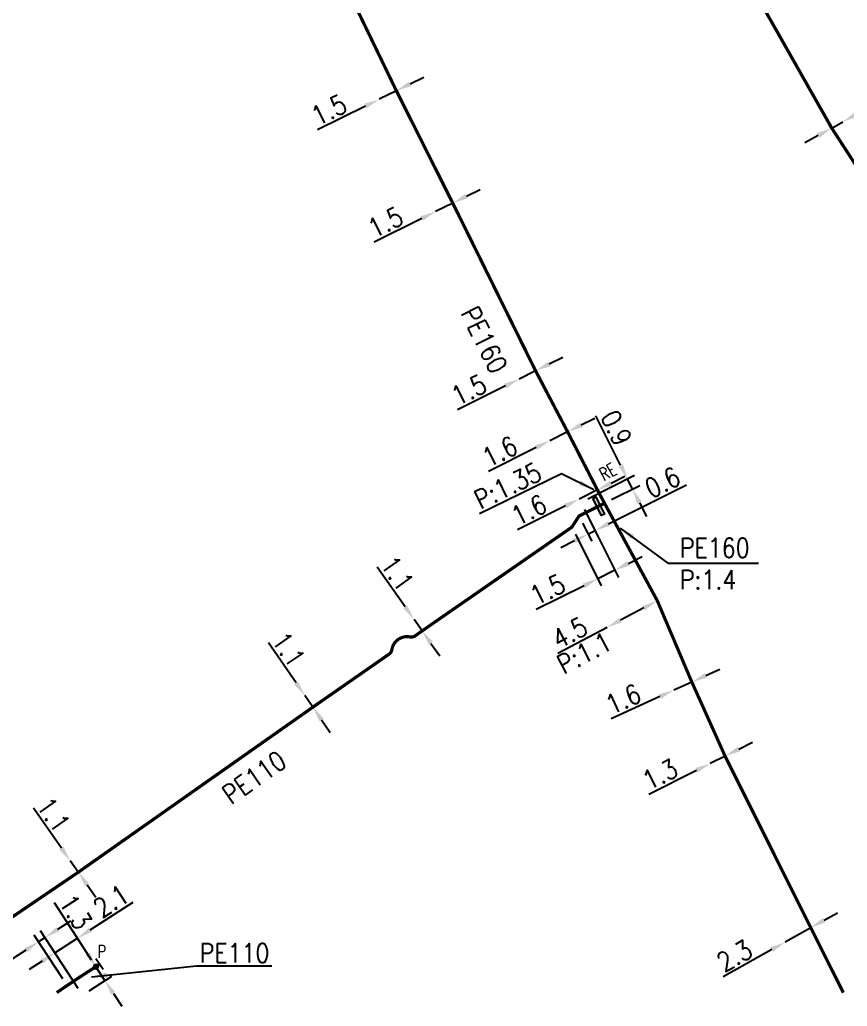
# Model space of a CAD drawing. Header units: millimetres. Extents: x 160996 to 162003, y 120996 to 122000.
# Drawn here: x 161420 to 161484.8, y 120998.9 to 121076.2 of the extents above; entities that cross this region are included whole.
import ezdxf
from ezdxf.enums import TextEntityAlignment as Align

# ---------------------------------------------------------------- set-up
doc = ezdxf.new("R2010")
doc.units = ezdxf.units.MM
doc.header["$PDMODE"] = 34
doc.linetypes.add('L_25_PE', pattern=[2000, 1000, 1000])
doc.layers.get('0').update_dxf_attribs({"linetype": 'CONTINUOUS'})
doc.layers.get('Defpoints').update_dxf_attribs({"linetype": 'CONTINUOUS'})
for name, color, linetype in [('L_150', 1, 'CONTINUOUS'), ('L_300', 7, 'CONTINUOUS'), ('L_340', 7, 'CONTINUOUS')]:
    doc.layers.add(name, color=color, linetype=linetype)
doc.styles.add('G_ROMANS', font='ROMANS.SHX', dxfattribs={"width": 0.75})
doc.styles.get("Standard").update_dxf_attribs({"font": 'romans.shx', "width": 0.85})
doc.dimstyles.get("Standard").update_dxf_attribs({"dimtxt": 1.5, "dimasz": 1.2, "dimexe": 0.625, "dimexo": 0.625, "dimgap": 0.25, "dimtad": 1, "dimdec": 1, "dimzin": 0, "dimdsep": 46, "dimtxsty": 'Standard', "dimcen": -0.5, "dimadec": 0, "dimazin": 0, "dimtfac": 1, "dimtdec": 1, "dimtmove": 0, "dimatfit": 3, "dimfxl": 0, "dimtolj": 1, "dimtzin": 0, "dimarcsym": 0})

# ---------------------------------------------------------------- blocks, each defined once
blk = doc.blocks.new('L_340_07')
at = {"color": 0, "linetype": 'Continuous', "const_width": 0.25, "flags": 128}
blk.add_lwpolyline([(0, 0), (0.35, 0)], dxfattribs=at)
at = {"color": 0, "linetype": 'Continuous', "flags": 128}
blk.add_lwpolyline([(0.35, -0.5), (0.35, 0.5)], dxfattribs=at)
at = {"color": 0, "linetype": 'Continuous', "width": 0.75, "flags": 3}
for tag, p in [('DEF_LEG', (0.723, -3.465)), ('DEF_COUP', (0.723, -5.965)), ('DEF_TYPE', (0.723, -8.465))]:
    blk.add_attdef(tag, text='', height=1.2, dxfattribs=at).set_placement(p, align=Align.MIDDLE)
blk = doc.blocks.new('*D473')
at = {"layer": 'Defpoints', "color": 0, "linetype": 'Continuous', "transparency": 16777216}
for p in [(161442.322, 121023.268), (161442.322, 121023.268), (161442.946, 121022.362)]:
    blk.add_point(p, dxfattribs=at)
at = {"layer": 'L_150', "color": 0, "linetype": 'Continuous', "lineweight": -2, "transparency": 16777216}
for p, q in [((161441.642, 121024.257), (161439.474, 121027.408)), ((161442.946, 121022.362), (161442.322, 121023.268)), ((161441.808, 121022.914), (161441.808, 121022.914)), ((161442.431, 121022.008), (161442.431, 121022.008)), ((161443.626, 121021.373), (161444.306, 121020.385))]:
    blk.add_line(p, q, dxfattribs=at)
at = {"layer": 'L_150', "color": 0, "linetype": 'Continuous', "transparency": 16777216}
for points in [[(161441.807, 121024.37), (161441.478, 121024.144), (161442.322, 121023.268)], [(161443.791, 121021.487), (161443.461, 121021.26), (161442.946, 121022.362)]]:
    blk.add_solid(points, dxfattribs=at)
at = {"layer": 'L_150', "color": 0, "linetype": 'Continuous', "transparency": 16777216, "insert": (161441.042, 121026.894), "char_height": 1.5, "attachment_point": 5, "rotation": 304.52608}
blk.add_mtext('\\A1;1.1', dxfattribs=at)
blk = doc.blocks.new('*D474')
at = {"layer": 'Defpoints', "color": 0, "linetype": 'Continuous', "transparency": 16777216}
for p in [(161450.876, 121029.236), (161450.876, 121029.236), (161451.51, 121028.338)]:
    blk.add_point(p, dxfattribs=at)
at = {"layer": 'L_150', "color": 0, "linetype": 'Continuous', "lineweight": -2, "transparency": 16777216}
for p, q in [((161450.184, 121030.217), (161447.978, 121033.342)), ((161451.51, 121028.338), (161450.876, 121029.236)), ((161452.202, 121027.357), (161452.894, 121026.377))]:
    blk.add_line(p, q, dxfattribs=at)
at = {"layer": 'L_150', "color": 0, "linetype": 'Continuous', "transparency": 16777216}
for points in [[(161450.347, 121030.332), (161450.021, 121030.101), (161450.876, 121029.236)], [(161452.366, 121027.473), (161452.039, 121027.242), (161451.51, 121028.338)]]:
    blk.add_solid(points, dxfattribs=at)
at = {"layer": 'L_150', "color": 0, "linetype": 'Continuous', "transparency": 16777216, "insert": (161449.552, 121032.846), "char_height": 1.5, "attachment_point": 5, "rotation": 305.21746}
blk.add_mtext('\\A1;1.1', dxfattribs=at)
blk = doc.blocks.new('*D475')
at = {"layer": 'Defpoints', "color": 0, "linetype": 'Continuous', "transparency": 16777216}
for p in [(161423.939, 121010.333), (161423.939, 121010.333), (161424.572, 121009.434)]:
    blk.add_point(p, dxfattribs=at)
at = {"layer": 'L_150', "color": 0, "linetype": 'Continuous', "lineweight": -2, "transparency": 16777216}
for p, q in [((161423.249, 121011.315), (161421.049, 121014.444)), ((161424.572, 121009.434), (161423.939, 121010.333)), ((161425.262, 121008.452), (161425.952, 121007.47))]:
    blk.add_line(p, q, dxfattribs=at)
at = {"layer": 'L_150', "color": 0, "linetype": 'Continuous', "transparency": 16777216}
for points in [[(161423.413, 121011.43), (161423.086, 121011.2), (161423.939, 121010.333)], [(161425.426, 121008.567), (161425.098, 121008.337), (161424.572, 121009.434)]]:
    blk.add_solid(points, dxfattribs=at)
at = {"layer": 'L_150', "color": 0, "linetype": 'Continuous', "transparency": 16777216, "insert": (161422.622, 121013.946), "char_height": 1.5, "attachment_point": 5, "rotation": 305.10833}
blk.add_mtext('\\A1;1.1', dxfattribs=at)
blk = doc.blocks.new('*D476')
at = {"layer": 'Defpoints', "color": 0, "linetype": 'Continuous', "transparency": 16777216}
for p in [(161467.6, 121040.249), (161463.938, 121038.415), (161465.797, 121038.34)]:
    blk.add_point(p, dxfattribs=at)
at = {"layer": 'L_150', "color": 0, "linetype": 'Continuous', "lineweight": -2, "transparency": 16777216}
for p, q in [((161467.062, 121041.322), (161465.131, 121045.176)), ((161464.497, 121038.695), (161468.158, 121040.529)), ((161468.003, 121039.445), (161467.6, 121040.249)), ((161466.356, 121038.62), (161468.562, 121039.725)), ((161468.54, 121038.372), (161469.078, 121037.299))]:
    blk.add_line(p, q, dxfattribs=at)
at = {"layer": 'L_150', "color": 0, "linetype": 'Continuous', "transparency": 16777216}
for points in [[(161467.241, 121041.412), (161466.883, 121041.233), (161467.6, 121040.249)], [(161468.719, 121038.462), (161468.362, 121038.282), (161468.003, 121039.445)]]:
    blk.add_solid(points, dxfattribs=at)
at = {"layer": 'L_150', "color": 0, "linetype": 'Continuous', "transparency": 16777216, "insert": (161466.722, 121044.234), "char_height": 1.5, "attachment_point": 5, "rotation": 296.61276}
blk.add_mtext('\\A1;0.9', dxfattribs=at)
blk = doc.blocks.new('*D477')
at = {"layer": 'Defpoints', "color": 0, "linetype": 'Continuous', "transparency": 16777216}
for p in [(161463.938, 121038.415), (161463.805, 121037.341), (161465.05, 121036.195)]:
    blk.add_point(p, dxfattribs=at)
at = {"layer": 'L_150', "color": 0, "linetype": 'Continuous', "lineweight": -2, "transparency": 16777216}
for p, q in [((161466.123, 121036.732), (161472.213, 121039.784)), ((161464.218, 121037.856), (161465.33, 121035.636)), ((161464.085, 121036.783), (161464.794, 121035.367)), ((161464.514, 121035.926), (161465.05, 121036.195)), ((161463.441, 121035.388), (161462.368, 121034.851))]:
    blk.add_line(p, q, dxfattribs=at)
at = {"layer": 'L_150', "color": 0, "linetype": 'Continuous', "transparency": 16777216}
for points in [[(161466.034, 121036.911), (161466.213, 121036.554), (161465.05, 121036.195)], [(161463.352, 121035.567), (161463.531, 121035.21), (161464.514, 121035.926)]]:
    blk.add_solid(points, dxfattribs=at)
at = {"layer": 'L_150', "color": 0, "linetype": 'Continuous', "transparency": 16777216, "insert": (161470.347, 121039.967), "char_height": 1.5, "attachment_point": 5, "rotation": 26.61276}
blk.add_mtext('\\A1;0.6', dxfattribs=at)
blk = doc.blocks.new('L_340_21')
at = {"linetype": 'Continuous'}
blk.add_hatch(color=0, dxfattribs=at).paths.add_polyline_path([(0.125, 0.75), (-0.125, 0.75), (-0.125, -0.75), (0.125, -0.75)])
at = {"color": 0, "linetype": 'Continuous'}
blk.add_lwpolyline([(-0.125, 0.75), (0.125, 0.75), (0.125, -0.75), (-0.125, -0.75)], close=True, dxfattribs=at)
at = {"color": 0, "linetype": 'Continuous', "width": 0.75}
for tag, height, flags, p in [('RE', 1.5, 8, (0, 3)), ('DEF_LEG', 1.2, 3, (0, -5)), ('DEF_COUP', 1.2, 3, (0, -7.5)), ('DEF_TYPE', 1.2, 3, (0, -10))]:
    blk.add_attdef(tag, text='', height=height, dxfattribs=dict(at, flags=flags)).set_placement(p, align=Align.MIDDLE)
blk = doc.blocks.new('*D481')
at = {"layer": 'Defpoints', "color": 0, "linetype": 'Continuous', "transparency": 16777216}
for p in [(161465.242, 121039.385), (161463.811, 121038.668), (161463.811, 121038.668)]:
    blk.add_point(p, dxfattribs=at)
at = {"layer": 'L_150', "color": 0, "linetype": 'Continuous', "lineweight": -2, "transparency": 16777216}
for p, q in [((161466.315, 121039.922), (161467.388, 121040.46)), ((161465.242, 121039.385), (161463.811, 121038.668)), ((161462.738, 121038.13), (161458.993, 121036.254))]:
    blk.add_line(p, q, dxfattribs=at)
at = {"layer": 'L_150', "color": 0, "linetype": 'Continuous', "transparency": 16777216}
for points in [[(161466.225, 121040.101), (161466.404, 121039.743), (161465.242, 121039.385)], [(161462.649, 121038.309), (161462.828, 121037.952), (161463.811, 121038.668)]]:
    blk.add_solid(points, dxfattribs=at)
at = {"layer": 'L_150', "color": 0, "linetype": 'Continuous', "transparency": 16777216, "insert": (161459.881, 121037.817), "char_height": 1.5, "attachment_point": 5, "rotation": 26.61276}
blk.add_mtext('\\A1;1.6', dxfattribs=at)
blk = doc.blocks.new('*D550')
at = {"layer": 'Defpoints', "color": 0, "linetype": 'Continuous', "transparency": 16777216}
for p in [(161425.953, 121002.03), (161426.662, 121000.941), (161424.903, 120999.795)]:
    blk.add_point(p, dxfattribs=at)
at = {"layer": 'L_340', "color": 0, "linetype": 'Continuous', "lineweight": -2, "transparency": 16777216}
for p, q in [((161425.298, 121003.036), (161422.699, 121007.026)), ((161425.426, 121000.136), (161427.186, 121001.282)), ((161426.662, 121000.941), (161425.953, 121002.03)), ((161427.317, 120999.935), (161427.972, 120998.93))]:
    blk.add_line(p, q, dxfattribs=at)
at = {"layer": 'L_340', "color": 0, "linetype": 'Continuous', "transparency": 16777216}
for points in [[(161425.465, 121003.145), (161425.13, 121002.927), (161425.953, 121002.03)], [(161427.485, 121000.045), (161427.15, 120999.826), (161426.662, 121000.941)]]:
    blk.add_solid(points, dxfattribs=at)
at = {"layer": 'L_340', "color": 0, "linetype": 'Continuous', "transparency": 16777216, "insert": (161424.353, 121006.319), "char_height": 1.5, "attachment_point": 5, "rotation": 303.07709}
blk.add_mtext('\\A1;1.3', dxfattribs=at)
blk = doc.blocks.new('*D551')
at = {"layer": 'Defpoints', "color": 0, "linetype": 'Continuous', "transparency": 16777216}
for p in [(161421.962, 121004.309), (161423.692, 121000.554), (161424.903, 120999.795)]:
    blk.add_point(p, dxfattribs=at)
at = {"layer": 'L_150', "color": 0, "linetype": 'Continuous', "lineweight": -2, "transparency": 16777216}
for p, q in [((161422.968, 121004.964), (161423.973, 121005.619)), ((161423.351, 121001.078), (161421.118, 121004.506)), ((161424.561, 121000.319), (161421.621, 121004.833)), ((161421.962, 121004.309), (161421.459, 121003.982)), ((161420.454, 121003.327), (161416.791, 121000.941))]:
    blk.add_line(p, q, dxfattribs=at)
at = {"layer": 'L_150', "color": 0, "linetype": 'Continuous', "transparency": 16777216}
for points in [[(161422.859, 121005.132), (161423.077, 121004.797), (161421.962, 121004.309)], [(161420.345, 121003.494), (161420.563, 121003.159), (161421.459, 121003.982)]]:
    blk.add_solid(points, dxfattribs=at)
at = {"layer": 'L_150', "color": 0, "linetype": 'Continuous', "transparency": 16777216, "insert": (161417.574, 121002.644), "char_height": 1.5, "attachment_point": 5, "rotation": 33.07709}
blk.add_mtext('\\A1;0.6', dxfattribs=at)
blk = doc.blocks.new('*D552')
at = {"layer": 'Defpoints', "color": 0, "linetype": 'Continuous', "transparency": 16777216}
for p in [(161422.744, 121003.109), (161425.953, 121002.03), (161424.903, 120999.795)]:
    blk.add_point(p, dxfattribs=at)
at = {"layer": 'L_340', "color": 0, "linetype": 'Continuous', "lineweight": -2, "transparency": 16777216}
for p, q in [((161425.509, 121004.91), (161428.867, 121007.097)), ((161425.612, 121002.554), (161424.162, 121004.779)), ((161424.561, 121000.319), (161422.403, 121003.633)), ((161422.744, 121003.109), (161424.503, 121004.255)), ((161421.738, 121002.454), (161420.733, 121001.8))]:
    blk.add_line(p, q, dxfattribs=at)
at = {"layer": 'L_340', "color": 0, "linetype": 'Continuous', "transparency": 16777216}
for points in [[(161425.4, 121005.078), (161425.618, 121004.743), (161424.503, 121004.255)], [(161421.629, 121002.622), (161421.847, 121002.287), (161422.744, 121003.109)]]:
    blk.add_solid(points, dxfattribs=at)
at = {"layer": 'L_340', "color": 0, "linetype": 'Continuous', "transparency": 16777216, "insert": (161427.145, 121007.169), "char_height": 1.5, "attachment_point": 5, "rotation": 33.07709}
blk.add_mtext('\\A1;2.1', dxfattribs=at)
blk = doc.blocks.new('L_300_12')
at = {"color": 0, "linetype": 'Continuous', "const_width": 0.248, "flags": 128}
blk.add_lwpolyline([(-0.126, 0, 1), (0.126, 0, 1)], format="xyb", close=True, dxfattribs=at)
at = {"linetype": 'Continuous', "style": 'G_ROMANS', "width": 0.75}
blk.add_attdef('P', text='', height=1, dxfattribs=at).set_placement((0, 1.331), align=Align.MIDDLE_CENTER)
at = {"color": 0, "linetype": 'Continuous', "width": 0.75, "flags": 3}
for tag, p in [('DEF_LEG', (0, -5)), ('DEF_COUP', (0, -7.5)), ('DEF_TYPE', (0, -10))]:
    blk.add_attdef(tag, text='', height=1.2, dxfattribs=at).set_placement(p, align=Align.MIDDLE)
blk = doc.blocks.new('*D1228')
at = {"layer": 'Defpoints', "color": 0, "linetype": 'Continuous', "transparency": 16777216}
for p in [(161481.959, 121005.084), (161479.953, 121003.959), (161479.953, 121003.959)]:
    blk.add_point(p, dxfattribs=at)
at = {"layer": 'L_150', "color": 0, "linetype": 'Continuous', "lineweight": -2, "transparency": 16777216}
for p, q in [((161483.006, 121005.671), (161484.052, 121006.258)), ((161481.959, 121005.084), (161479.953, 121003.959)), ((161478.906, 121003.373), (161475.093, 121001.235))]:
    blk.add_line(p, q, dxfattribs=at)
at = {"layer": 'L_150', "color": 0, "linetype": 'Continuous', "transparency": 16777216}
for points in [[(161482.908, 121005.845), (161483.103, 121005.497), (161481.959, 121005.084)], [(161478.808, 121003.547), (161479.004, 121003.198), (161479.953, 121003.959)]]:
    blk.add_solid(points, dxfattribs=at)
at = {"layer": 'L_150', "color": 0, "linetype": 'Continuous', "transparency": 16777216, "insert": (161475.987, 121002.883), "char_height": 1.5, "attachment_point": 5, "rotation": 29.27608}
blk.add_mtext('\\A1;2.3', dxfattribs=at)
blk = doc.blocks.new('*D1229')
at = {"layer": 'Defpoints', "color": 0, "linetype": 'Continuous', "transparency": 16777216}
for p in [(161475.242, 121018.536), (161474.081, 121017.952), (161474.081, 121017.952)]:
    blk.add_point(p, dxfattribs=at)
at = {"layer": 'L_150', "color": 0, "linetype": 'Continuous', "lineweight": -2, "transparency": 16777216}
for p, q in [((161476.315, 121019.074), (161477.387, 121019.613)), ((161475.242, 121018.536), (161474.081, 121017.952)), ((161473.008, 121017.414), (161469.264, 121015.534))]:
    blk.add_line(p, q, dxfattribs=at)
at = {"layer": 'L_150', "color": 0, "linetype": 'Continuous', "transparency": 16777216}
for points in [[(161476.225, 121019.253), (161476.404, 121018.895), (161475.242, 121018.536)], [(161472.918, 121017.592), (161473.098, 121017.235), (161474.081, 121017.952)]]:
    blk.add_solid(points, dxfattribs=at)
at = {"layer": 'L_150', "color": 0, "linetype": 'Continuous', "transparency": 16777216, "insert": (161470.151, 121017.098), "char_height": 1.5, "attachment_point": 5, "rotation": 26.66234}
blk.add_mtext('\\A1;1.3', dxfattribs=at)
blk = doc.blocks.new('*D1230')
at = {"layer": 'Defpoints', "color": 0, "linetype": 'Continuous', "transparency": 16777216}
for p in [(161471.228, 121023.691), (161471.228, 121023.691), (161472.638, 121024.334)]:
    blk.add_point(p, dxfattribs=at)
at = {"layer": 'L_150', "color": 0, "linetype": 'Continuous', "lineweight": -2, "transparency": 16777216}
for p, q in [((161473.73, 121024.832), (161474.822, 121025.33)), ((161472.638, 121024.334), (161471.228, 121023.691)), ((161470.136, 121023.193), (161466.324, 121021.455))]:
    blk.add_line(p, q, dxfattribs=at)
at = {"layer": 'L_150', "color": 0, "linetype": 'Continuous', "transparency": 16777216}
for points in [[(161473.647, 121025.014), (161473.813, 121024.65), (161472.638, 121024.334)], [(161470.053, 121023.375), (161470.219, 121023.011), (161471.228, 121023.691)]]:
    blk.add_solid(points, dxfattribs=at)
at = {"layer": 'L_150', "color": 0, "linetype": 'Continuous', "transparency": 16777216, "insert": (161467.269, 121022.985), "char_height": 1.5, "attachment_point": 5, "rotation": 24.51416}
blk.add_mtext('\\A1;1.6', dxfattribs=at)
blk = doc.blocks.new('*D1231')
at = {"layer": 'Defpoints', "color": 0, "linetype": 'Continuous', "transparency": 16777216}
for p in [(161469.937, 121030.696), (161466.003, 121028.616), (161466.003, 121028.616)]:
    blk.add_point(p, dxfattribs=at)
at = {"layer": 'L_150', "color": 0, "linetype": 'Continuous', "lineweight": -2, "transparency": 16777216}
for p, q in [((161468.876, 121030.135), (161467.064, 121029.177)), ((161466.003, 121028.616), (161462.138, 121026.573))]:
    blk.add_line(p, q, dxfattribs=at)
at = {"layer": 'L_150', "color": 0, "linetype": 'Continuous', "transparency": 16777216}
for points in [[(161468.783, 121030.312), (161468.97, 121029.958), (161469.937, 121030.696)], [(161466.97, 121029.354), (161467.157, 121029), (161466.003, 121028.616)]]:
    blk.add_solid(points, dxfattribs=at)
at = {"layer": 'L_150', "color": 0, "linetype": 'Continuous', "transparency": 16777216, "insert": (161463.073, 121028.198), "char_height": 1.5, "attachment_point": 5, "rotation": 27.86308}
blk.add_mtext('\\A1;4.5', dxfattribs=at)
blk = doc.blocks.new('*D1232')
at = {"layer": 'Defpoints', "color": 0, "linetype": 'Continuous', "transparency": 16777216}
for p in [(161460.398, 121048.716), (161459.102, 121048.067), (161459.102, 121048.067)]:
    blk.add_point(p, dxfattribs=at)
at = {"layer": 'L_150', "color": 0, "linetype": 'Continuous', "lineweight": -2, "transparency": 16777216}
for p, q in [((161461.471, 121049.254), (161462.544, 121049.791)), ((161460.398, 121048.716), (161459.102, 121048.067)), ((161458.029, 121047.529), (161454.284, 121045.653))]:
    blk.add_line(p, q, dxfattribs=at)
at = {"layer": 'L_150', "color": 0, "linetype": 'Continuous', "transparency": 16777216}
for points in [[(161461.382, 121049.433), (161461.561, 121049.075), (161460.398, 121048.716)], [(161457.94, 121047.708), (161458.119, 121047.35), (161459.102, 121048.067)]]:
    blk.add_solid(points, dxfattribs=at)
at = {"layer": 'L_150', "color": 0, "linetype": 'Continuous', "transparency": 16777216, "insert": (161455.172, 121047.216), "char_height": 1.5, "attachment_point": 5, "rotation": 26.61276}
blk.add_mtext('\\A1;1.5', dxfattribs=at)
blk = doc.blocks.new('*D1233')
at = {"layer": 'Defpoints', "color": 0, "linetype": 'Continuous', "transparency": 16777216}
for p in [(161462.906, 121043.935), (161461.52, 121043.241), (161461.52, 121043.241)]:
    blk.add_point(p, dxfattribs=at)
at = {"layer": 'L_150', "color": 0, "linetype": 'Continuous', "lineweight": -2, "transparency": 16777216}
for p, q in [((161463.979, 121044.473), (161465.052, 121045.01)), ((161462.906, 121043.935), (161461.52, 121043.241)), ((161460.447, 121042.703), (161456.702, 121040.827))]:
    blk.add_line(p, q, dxfattribs=at)
at = {"layer": 'L_150', "color": 0, "linetype": 'Continuous', "transparency": 16777216}
for points in [[(161463.889, 121044.652), (161464.068, 121044.294), (161462.906, 121043.935)], [(161460.358, 121042.882), (161460.537, 121042.524), (161461.52, 121043.241)]]:
    blk.add_solid(points, dxfattribs=at)
at = {"layer": 'L_150', "color": 0, "linetype": 'Continuous', "transparency": 16777216, "insert": (161457.59, 121042.39), "char_height": 1.5, "attachment_point": 5, "rotation": 26.61276}
blk.add_mtext('\\A1;1.6', dxfattribs=at)
blk = doc.blocks.new('*D1234')
at = {"layer": 'Defpoints', "color": 0, "linetype": 'Continuous', "transparency": 16777216}
for p in [(161453.907, 121061.858), (161452.564, 121061.189), (161452.564, 121061.189)]:
    blk.add_point(p, dxfattribs=at)
at = {"layer": 'L_150', "color": 0, "linetype": 'Continuous', "lineweight": -2, "transparency": 16777216}
for p, q in [((161454.981, 121062.392), (161456.056, 121062.927)), ((161453.907, 121061.858), (161452.564, 121061.189)), ((161451.49, 121060.654), (161447.74, 121058.787))]:
    blk.add_line(p, q, dxfattribs=at)
at = {"layer": 'L_150', "color": 0, "linetype": 'Continuous', "transparency": 16777216}
for points in [[(161454.892, 121062.571), (161455.07, 121062.213), (161453.907, 121061.858)], [(161451.401, 121060.833), (161451.579, 121060.475), (161452.564, 121061.189)]]:
    blk.add_solid(points, dxfattribs=at)
at = {"layer": 'L_150', "color": 0, "linetype": 'Continuous', "transparency": 16777216, "insert": (161448.632, 121060.348), "char_height": 1.5, "attachment_point": 5, "rotation": 26.46839}
blk.add_mtext('\\A1;1.5', dxfattribs=at)
blk = doc.blocks.new('*D1235')
at = {"layer": 'Defpoints', "color": 0, "linetype": 'Continuous', "transparency": 16777216}
for p in [(161449.489, 121070.657), (161448.145, 121069.99), (161448.145, 121069.99)]:
    blk.add_point(p, dxfattribs=at)
at = {"layer": 'L_150', "color": 0, "linetype": 'Continuous', "lineweight": -2, "transparency": 16777216}
for p, q in [((161450.564, 121071.19), (161451.639, 121071.724)), ((161449.489, 121070.657), (161448.145, 121069.99)), ((161447.07, 121069.457), (161443.318, 121067.595))]:
    blk.add_line(p, q, dxfattribs=at)
at = {"layer": 'L_150', "color": 0, "linetype": 'Continuous', "transparency": 16777216}
for points in [[(161450.475, 121071.369), (161450.653, 121071.011), (161449.489, 121070.657)], [(161446.981, 121069.636), (161447.159, 121069.278), (161448.145, 121069.99)]]:
    blk.add_solid(points, dxfattribs=at)
at = {"layer": 'L_150', "color": 0, "linetype": 'Continuous', "transparency": 16777216, "insert": (161444.212, 121069.155), "char_height": 1.5, "attachment_point": 5, "rotation": 26.39171}
blk.add_mtext('\\A1;1.5', dxfattribs=at)
blk = doc.blocks.new('*D1261')
at = {"layer": 'Defpoints', "color": 0, "linetype": 'Continuous', "transparency": 16777216}
for p in [(161484.472, 121068.225), (161484.472, 121068.225), (161483.599, 121067.737)]:
    blk.add_point(p, dxfattribs=at)
at = {"layer": 'L_150', "color": 0, "linetype": 'Continuous', "lineweight": -2, "transparency": 16777216}
for p, q in [((161485.519, 121068.811), (161489.176, 121070.855)), ((161483.599, 121067.737), (161484.472, 121068.225)), ((161482.551, 121067.151), (161481.504, 121066.566))]:
    blk.add_line(p, q, dxfattribs=at)
at = {"layer": 'L_150', "color": 0, "linetype": 'Continuous', "transparency": 16777216}
for points in [[(161485.421, 121068.985), (161485.617, 121068.636), (161484.472, 121068.225)], [(161482.454, 121067.326), (161482.649, 121066.977), (161483.599, 121067.737)]]:
    blk.add_solid(points, dxfattribs=at)
at = {"layer": 'L_150', "color": 0, "linetype": 'Continuous', "transparency": 16777216, "insert": (161487.383, 121070.999), "char_height": 1.5, "attachment_point": 5, "rotation": 29.21041}
blk.add_mtext('\\A1;1.0', dxfattribs=at)
blk = doc.blocks.new('*D1797')
at = {"layer": 'Defpoints', "color": 0, "linetype": 'Continuous', "transparency": 16777216}
for p in [(161463.938, 121038.415), (161463.238, 121036.464), (161466.606, 121033.091)]:
    blk.add_point(p, dxfattribs=at)
at = {"layer": 'L_150', "color": 0, "linetype": 'Continuous', "lineweight": -2, "transparency": 16777216}
for p, q in [((161464.218, 121037.856), (161466.886, 121032.532)), ((161463.518, 121035.905), (161465.544, 121031.86)), ((161467.678, 121033.629), (161468.751, 121034.166)), ((161466.606, 121033.091), (161465.264, 121032.419)), ((161464.192, 121031.882), (161460.446, 121030.005))]:
    blk.add_line(p, q, dxfattribs=at)
at = {"layer": 'L_150', "color": 0, "linetype": 'Continuous', "transparency": 16777216}
for points in [[(161467.589, 121033.807), (161467.768, 121033.45), (161466.606, 121033.091)], [(161464.102, 121032.06), (161464.281, 121031.703), (161465.264, 121032.419)]]:
    blk.add_solid(points, dxfattribs=at)
at = {"layer": 'L_150', "color": 0, "linetype": 'Continuous', "transparency": 16777216, "insert": (161461.335, 121031.569), "char_height": 1.5, "attachment_point": 5, "rotation": 26.61276}
blk.add_mtext('\\A1;1.5', dxfattribs=at)

msp = doc.modelspace()

# ---------------------------------------------------------------- linework, layer by layer
at = {"layer": 'L_150', "linetype": 'L_25_PE', "const_width": 0.25, "flags": 128}
for points in [[(161448.559, 121141.006), (161457.478, 121132.664), (161464.908, 121126.312), (161468.506, 121123.179), (161473.174, 121119.676), (161477.237, 121115.824), (161481.02, 121112.604), (161495.177, 121099.992), (161503.961, 121092.3), (161511.962, 121085.36), (161524.369, 121074.573), (161535.998, 121064.359), (161542.694, 121058.396), (161548.271, 121052.809), (161548.425, 121052.196), (161547.934, 121050.451), (161547.015, 121050.058), (161546.095, 121049.664), (161534.777, 121044.832), (161529.795, 121042.852), (161525.629, 121040.914), (161521.109, 121039.04), (161510.997, 121034.323), (161510.997, 121034.323), (161507.327, 121032.593), (161507.008, 121032.45), (161504.954, 121033.14), (161503.884, 121033.485), (161503.884, 121033.485), (161498.806, 121042.604), (161493.589, 121051.537), (161488.307, 121060.471), (161483.599, 121067.737), (161476.451, 121080.351), (161474.449, 121083.989), (161464.881, 121100.648), (161458.039, 121111.767), (161453.62, 121119.058), (161448.872, 121126.713), (161448.872, 121126.713)], [(161484.507, 121000), (161481.959, 121005.084), (161475.242, 121018.536), (161472.638, 121024.334), (161469.937, 121030.696), (161465.797, 121038.34), (161465.242, 121039.385), (161465.242, 121039.385), (161462.906, 121043.935), (161460.398, 121048.716), (161453.907, 121061.858), (161449.489, 121070.657), (161444.152, 121081.707), (161434.472, 121100.899), (161431.712, 121106.7), (161428.504, 121112.879), (161427.486, 121114.79), (161426.984, 121114.527), (161426.756, 121114.967)]]:
    msp.add_lwpolyline(points, dxfattribs=at)
msp.add_lwpolyline([(161410.579, 121000, 0.000059), (161410.671, 121000.059), (161414.632, 121002.688), (161424.572, 121009.434), (161442.946, 121022.362), (161448.926, 121026.521, 0.207654), (161449.135, 121026.859, -0.431588), (161450.566, 121027.864, 0.207654), (161450.956, 121027.945), (161451.51, 121028.338), (161452.164, 121028.794), (161463.238, 121036.464), (161463.805, 121037.341), (161465.337, 121038.109), (161465.797, 121038.34)], format="xyb", dxfattribs=at)
at = {"layer": 'L_150', "linetype": 'L_25_PE', "flags": 128}
msp.add_lwpolyline([(161425.953, 121002.03, 0.25, 0.25, 0.008102), (161423.692, 121000.554, 0.25, 0.25, 0.002579), (161422.883, 121000, 0, 0, 0)], format="xyseb", dxfattribs=at)

# ---------------------------------------------------------------- block references
at = {"layer": 'L_300', "ltscale": 0.5}
ref = msp.add_blockref('L_300_12', (161425.953, 121002.03), dxfattribs=dict(at, rotation=285.0567631151795))
ref.add_attrib('P', 'P', dxfattribs={"layer": '0', "linetype": 'Continuous', "height": 1, "style": 'G_ROMANS', "width": 0.75}).set_placement((161426.418, 121003.215), align=Align.MIDDLE_CENTER)
at = {"layer": 'L_340'}
ref = msp.add_blockref('L_340_21', (161465.337, 121038.109), dxfattribs=dict(at, rotation=26.61275848877382))
ref.add_attrib('RE', 'RE', dxfattribs={"layer": '0', "color": 0, "linetype": 'Continuous', "height": 1, "rotation": 28.89904, "width": 0.75, "flags": 8}).set_placement((161466.062, 121040.814), align=Align.MIDDLE)
at = {"layer": 'L_340', "rotation": 34.65003277106389}
msp.add_blockref('L_340_07', (161425.953, 121002.03), dxfattribs=at)

# ---------------------------------------------------------------- texts
at = {"layer": 'L_150', "linetype": 'Continuous', "width": 0.85}
for s, rotation, p in [('PE160', 296.28814, (161454.493, 121053.252)), ('P:1.1', 27.86308, (161462.606, 121024.905)), ('PE110', 34.79384, (161436.54, 121014.692))]:
    msp.add_text(s, height=1.5, rotation=rotation, dxfattribs=at).set_placement(p)
at = {"layer": 'L_150', "linetype": 'Continuous', "insert": (161461.025, 121040.242), "char_height": 1.5, "attachment_point": 9, "rotation": 26.03784}
msp.add_mtext('\\A1;P:1.35', dxfattribs=at)
at = {"layer": 'L_150', "linetype": 'Continuous', "char_height": 1.5}
for s, insert, attachment_point in [('\\A1;PE160\\PP:1.4', (161471.701, 121033.597), 4), ('PE110', (161434.083, 121002.352), 7)]:
    msp.add_mtext(s, dxfattribs=dict(at, insert=insert, attachment_point=attachment_point))

# ---------------------------------------------------------------- dimensions: what is measured, and where the dimension line sits
at = {"layer": 'L_150', "linetype": 'Continuous'}
for base, p1, p2, angle, picture, middle in [((161484.472, 121068.225), (161483.599, 121067.737), (161484.472, 121068.225), 209.21041, '*D1261', (161487.871, 121070.126)), ((161448.145, 121069.99), (161449.489, 121070.657), (161448.145, 121069.99), 26.39171, '*D1235', (161444.656, 121068.259)), ((161452.564, 121061.189), (161453.907, 121061.858), (161452.564, 121061.189), 26.46839, '*D1234', (161449.078, 121059.453)), ((161459.1021, 121048.0668), (161460.3985, 121048.7163), (161459.1021, 121048.0668), 26.61276, '*D1232', (161455.6201, 121046.3222)), ((161467.6, 121040.249), (161465.797, 121038.34), (161463.938, 121038.415), 296.61276, '*D476', (161465.828, 121043.786)), ((161461.52, 121043.241), (161462.906, 121043.935), (161461.52, 121043.241), 26.61276, '*D1233', (161458.038, 121041.496)), ((161465.05, 121036.195), (161463.805, 121037.341), (161463.938, 121038.415), 206.61276, '*D477', (161470.795, 121039.073)), ((161463.811, 121038.668), (161465.242, 121039.385), (161463.811, 121038.668), 26.61276, '*D481', (161460.329, 121036.923)), ((161466.606, 121033.091), (161463.238, 121036.464), (161463.938, 121038.415), 206.61276, '*D1797', (161461.782, 121030.674)), ((161450.876, 121029.236), (161451.51, 121028.338), (161450.876, 121029.236), 305.21746, '*D474', (161448.735, 121032.269)), ((161466.003, 121028.6163), (161469.937098, 121030.696053), (161466.003, 121028.6163), 27.863082, '*D1231', (161463.540242, 121027.314368)), ((161442.322, 121023.268), (161442.946, 121022.362), (161442.322, 121023.268), 304.52608, '*D473', (161440.218, 121026.327)), ((161471.2278, 121023.6912), (161472.6381, 121024.3343), (161471.2278, 121023.6912), 24.51416, '*D1230', (161467.6842, 121022.0752)), ((161474.081, 121017.952), (161475.242, 121018.536), (161474.081, 121017.952), 26.66234, '*D1229', (161470.6, 121016.205)), ((161423.939, 121010.333), (161424.572, 121009.434), (161423.939, 121010.333), 305.10833, '*D475', (161421.804, 121013.371)), ((161479.953, 121003.959), (161481.959, 121005.084), (161479.953, 121003.959), 29.27608, '*D1228', (161476.476, 121002.01)), ((161421.962, 121004.309), (161423.692, 121000.554), (161424.903, 120999.795), 213.07709, '*D551', (161418.12, 121001.807))]:
    dim = msp.add_linear_dim(base=base, p1=p1, p2=p2, angle=angle, dimstyle='Standard', dxfattribs=at)
    dim.commit()
    dim.dimension.update_dxf_attribs({"geometry": picture, "text_midpoint": middle, "dimtype": 160})
at = {"layer": 'L_340', "linetype": 'Continuous'}
for base, angle, picture, middle in [((161422.744, 121003.109), 33.07709, '*D552', (161427.691, 121006.331)), ((161426.662, 121000.941), 123.07709, '*D550', (161423.515, 121005.774))]:
    dim = msp.add_linear_dim(base=base, p1=(161425.953, 121002.03), p2=(161424.903, 120999.795), angle=angle, dimstyle='Standard', dxfattribs=at)
    dim.commit()
    dim.dimension.update_dxf_attribs({"geometry": picture, "text_midpoint": middle, "dimtype": 160})

# ---------------------------------------------------------------- leaders
at = {"layer": 'L_150', "linetype": 'Continuous', "annotation_type": 0, "has_hookline": 1, "hookline_direction": 1, "text_width": 5.707, "horizontal_direction": (0.898504, 0.438965, 0)}
msp.add_leader([(161464.974, 121039.393), (161462.437, 121040.654), (161461.359, 121040.127)], dimstyle='Standard', dxfattribs=at)
at = {"layer": 'L_150', "linetype": 'Continuous', "annotation_type": 0, "has_hookline": 1, "hookline_direction": 0, "text_width": 5.646}
msp.add_leader([(161467.017, 121036.4), (161470.766, 121033.652), (161471.966, 121033.652)], dimstyle='Standard', override={"dimgap": 0.25, "dimtad": 1}, dxfattribs=at)
msp.add_leader([(161425.607, 121001.247), (161433.833, 121002.102)], dimstyle='Standard', dxfattribs=at)

doc.saveas('drawing.dxf')
